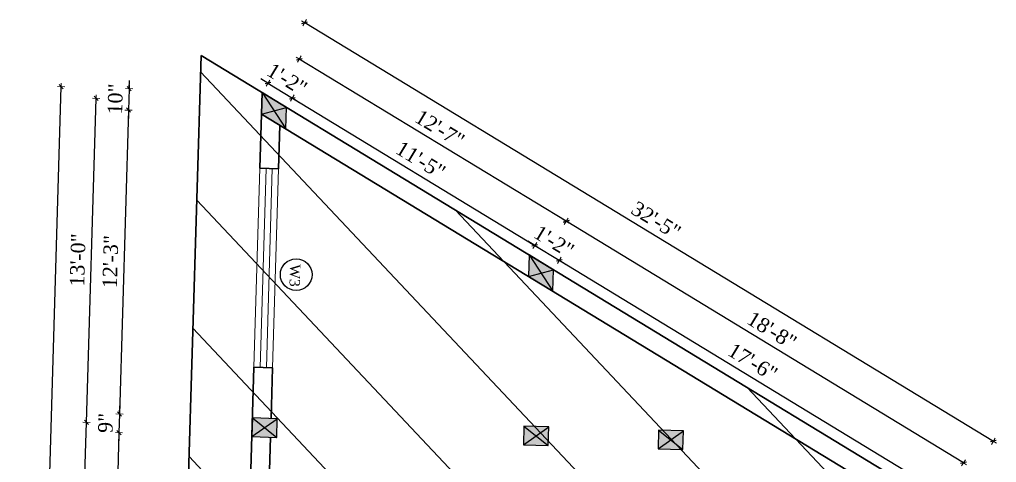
# Model space of a CAD drawing. Header units: inches. Extents: x 4069 to 291496, y -47643 to 12535.
# Drawn here: x 135669.2 to 136140.3, y -17264.2 to -17050.5 of the extents above; entities that cross this region are included whole.
import ezdxf

# ---------------------------------------------------------------- set-up
doc = ezdxf.new("R2010")
doc.units = ezdxf.units.IN
doc.header["$LTSCALE"] = 5
doc.header["$MEASUREMENT"] = 0
for name, color, linetype, lineweight in [('A-WALL', 7, 'Continuous', 9), ('Dimension', 7, 'Continuous', 18), ('Dw', 2, 'Continuous', 18)]:
    doc.layers.add(name, color=color, linetype=linetype, lineweight=lineweight)
doc.layers.add('dim line', color=7, linetype='Continuous', lineweight=15, true_color=0xfab2b2)
doc.layers.add('TEXT', color=6, linetype='Continuous')
doc.layers.add('WALL', color=7, linetype='Continuous')
doc.styles.add('ordinary', font='times.ttf')
doc.dimstyles.new('Copy of 96', dxfattribs={"dimtxt": 7, "dimasz": 4, "dimexe": 0.5, "dimexo": 0.5, "dimgap": 3, "dimtad": 1, "dimdec": 1, "dimzin": 11, "dimdsep": 46, "dimlunit": 4, "dimtxsty": 'ordinary', "dimblk": 'OBLIQUE', "dimcen": 0.09, "dimse1": 1, "dimse2": 1, "dimclrt": 6, "dimazin": 0, "dimtfac": 1, "dimtdec": 1, "dimtix": 1, "dimtmove": 2, "dimatfit": 3, "dimldrblk": 'leader', "dimfxl": 0.5, "dimfxlon": 1, "dimtolj": 1, "dimtzin": 0, "dimarcsym": 0})

# ---------------------------------------------------------------- blocks, each defined once
blk = doc.blocks.new('c2a')
at = {"color": 1, "ltscale": 5}
for p, q in [((18091.63, 4625.76), (18084.82, 4613.76)), ((18101.98, 4625.76), (18091.63, 4625.76)), ((18095.17, 4613.76), (18101.98, 4625.76)), ((18084.82, 4613.76), (18095.17, 4613.76))]:
    blk.add_line(p, q, dxfattribs=at)
blk = doc.blocks.new('oblique')
at = {"color": 0, "lineweight": -2}
blk.add_line((0.25, 0.25), (-0.25, -0.25), dxfattribs=at)
at = {"layer": 'dim line', "lineweight": 9}
for p, q in [((-0.4375, 0), (0.4375, 0)), ((0, 0.4375), (0, -0.4375))]:
    blk.add_line(p, q, dxfattribs=at)
blk = doc.blocks.new('*D3704')
at = {"layer": 'A-WALL', "color": 0, "lineweight": -2, "ltscale": 50, "transparency": 16777216}
blk.add_line((135696.98, -17394.75), (135701.46, -17244.81), dxfattribs=at)
at = {"layer": 'Defpoints', "color": 0, "ltscale": 50, "transparency": 16777216}
for p in [(135701.46, -17244.81), (135781.35, -17247.2), (135776.87, -17397.13)]:
    blk.add_point(p, dxfattribs=at)
at = {"layer": 'A-WALL', "color": 0, "lineweight": -2, "ltscale": 50, "transparency": 16777216, "xscale": 4, "yscale": 4, "zscale": 4}
for p, rotation in [((135701.46, -17244.81), 88.2899854288913), ((135696.98, -17394.75), 268.2899854288913)]:
    blk.add_blockref('oblique', p, dxfattribs=dict(at, rotation=rotation))
at = {"layer": 'A-WALL', "color": 6, "ltscale": 50, "transparency": 16777216, "insert": (135692.66, -17319.58), "char_height": 7, "attachment_point": 5, "rotation": 88.29, "style": 'ordinary'}
blk.add_mtext('\\A1;12\'-6"', dxfattribs=at)
blk = doc.blocks.new('_OBLIQUE')
at = {"color": 0, "linetype": 'ByBlock'}
blk.add_line((-0.5, -0.5), (0.5, 0.5), dxfattribs=at)
blk = doc.blocks.new('leader')
at = {"layer": 'Dimension'}
for p, q in [((0, -4.33), (0, 4.33)), ((-4.42, 0), (4.42, 0))]:
    blk.add_line(p, q, dxfattribs=at)
blk = doc.blocks.new('*D3705')
at = {"layer": 'A-WALL', "color": 0, "lineweight": -2, "ltscale": 50, "transparency": 16777216}
blk.add_line((135701.46, -17244.81), (135706.12, -17088.56), dxfattribs=at)
at = {"layer": 'Defpoints', "color": 0, "ltscale": 50, "transparency": 16777216}
for p in [(135706.12, -17088.56), (135786.01, -17090.94), (135781.35, -17247.2)]:
    blk.add_point(p, dxfattribs=at)
at = {"layer": 'A-WALL', "color": 0, "lineweight": -2, "ltscale": 50, "transparency": 16777216, "xscale": 4, "yscale": 4, "zscale": 4}
for p, rotation in [((135706.12, -17088.56), 88.2899854288913), ((135701.46, -17244.81), 268.2899854288913)]:
    blk.add_blockref('oblique', p, dxfattribs=dict(at, rotation=rotation))
at = {"layer": 'A-WALL', "color": 6, "ltscale": 50, "transparency": 16777216, "insert": (135697.23, -17166.49), "char_height": 7, "attachment_point": 5, "rotation": 88.29, "style": 'ordinary'}
blk.add_mtext('\\A1;13\'-0"', dxfattribs=at)
blk = doc.blocks.new('*D3706')
at = {"layer": 'A-WALL', "color": 0, "lineweight": -2, "ltscale": 50, "transparency": 16777216}
blk.add_line((135672.16, -17655.62), (135689.26, -17082.88), dxfattribs=at)
at = {"layer": 'Defpoints', "color": 0, "ltscale": 50, "transparency": 16777216}
for p in [(135689.26, -17082.88), (135786.17, -17085.77), (135769.07, -17658.52)]:
    blk.add_point(p, dxfattribs=at)
at = {"layer": 'A-WALL', "color": 0, "lineweight": -2, "ltscale": 50, "transparency": 16777216, "xscale": 4, "yscale": 4, "zscale": 4}
for p, rotation in [((135689.26, -17082.88), 88.2899854288913), ((135672.16, -17655.62), 268.2899854288913)]:
    blk.add_blockref('oblique', p, dxfattribs=dict(at, rotation=rotation))
at = {"layer": 'A-WALL', "color": 6, "ltscale": 50, "transparency": 16777216, "insert": (135674.14, -17369.05), "char_height": 7, "attachment_point": 5, "rotation": 88.29, "style": 'ordinary'}
blk.add_mtext('\\A1;47\'-9"', dxfattribs=at)
blk = doc.blocks.new('*D3707')
at = {"layer": 'A-WALL', "color": 0, "lineweight": -2, "ltscale": 50, "transparency": 16777216}
for p, q in [((135788.94, -17081.21), (135785.52, -17079.13)), ((135788.94, -17081.21), (135800.73, -17088.38)), ((135800.73, -17088.38), (135804.15, -17090.45))]:
    blk.add_line(p, q, dxfattribs=at)
at = {"layer": 'Defpoints', "color": 0, "ltscale": 50, "transparency": 16777216}
for p in [(135786.17, -17085.77), (135800.73, -17088.38), (135797.96, -17092.94)]:
    blk.add_point(p, dxfattribs=at)
at = {"layer": 'A-WALL', "color": 0, "lineweight": -2, "ltscale": 50, "transparency": 16777216, "xscale": 4, "yscale": 4, "zscale": 4}
for p, rotation in [((135788.94, -17081.21), 328.7014709224883), ((135800.73, -17088.38), 148.7014709224883)]:
    blk.add_blockref('oblique', p, dxfattribs=dict(at, rotation=rotation))
at = {"layer": 'A-WALL', "color": 6, "ltscale": 50, "transparency": 16777216, "insert": (135798.21, -17079.24), "char_height": 7, "attachment_point": 5, "rotation": 328.7015, "style": 'ordinary'}
blk.add_mtext('\\A1;1\'-2"', dxfattribs=at)
blk = doc.blocks.new('*D3708')
at = {"layer": 'A-WALL', "color": 0, "lineweight": -2, "ltscale": 50, "transparency": 16777216}
blk.add_line((135800.73, -17088.38), (135917.66, -17159.47), dxfattribs=at)
at = {"layer": 'Defpoints', "color": 0, "ltscale": 50, "transparency": 16777216}
for p in [(135797.96, -17092.94), (135917.66, -17159.47), (135914.89, -17164.03)]:
    blk.add_point(p, dxfattribs=at)
at = {"layer": 'A-WALL', "color": 0, "lineweight": -2, "ltscale": 50, "transparency": 16777216, "xscale": 4, "yscale": 4, "zscale": 4}
for p, rotation in [((135800.73, -17088.38), 148.7014709242138), ((135917.66, -17159.47), 328.7014709242138)]:
    blk.add_blockref('oblique', p, dxfattribs=dict(at, rotation=rotation))
at = {"layer": 'A-WALL', "color": 6, "ltscale": 50, "transparency": 16777216, "insert": (135862.61, -17118.31), "char_height": 7, "attachment_point": 5, "rotation": 328.7015, "style": 'ordinary'}
blk.add_mtext('\\A1;11\'-5"', dxfattribs=at)
blk = doc.blocks.new('*D3709')
at = {"layer": 'A-WALL', "color": 0, "lineweight": -2, "ltscale": 50, "transparency": 16777216}
for p, q in [((135917.66, -17159.47), (135914.25, -17157.39)), ((135917.66, -17159.47), (135929.46, -17166.63)), ((135929.46, -17166.63), (135932.87, -17168.71))]:
    blk.add_line(p, q, dxfattribs=at)
at = {"layer": 'Defpoints', "color": 0, "ltscale": 50, "transparency": 16777216}
for p in [(135914.89, -17164.03), (135929.46, -17166.63), (135926.68, -17171.2)]:
    blk.add_point(p, dxfattribs=at)
at = {"layer": 'A-WALL', "color": 0, "lineweight": -2, "ltscale": 50, "transparency": 16777216, "xscale": 4, "yscale": 4, "zscale": 4}
for p, rotation in [((135917.66, -17159.47), 328.7014709242138), ((135929.46, -17166.63), 148.7014709242138)]:
    blk.add_blockref('oblique', p, dxfattribs=dict(at, rotation=rotation))
at = {"layer": 'A-WALL', "color": 6, "ltscale": 50, "transparency": 16777216, "insert": (135926.94, -17157.5), "char_height": 7, "attachment_point": 5, "rotation": 328.7015, "style": 'ordinary'}
blk.add_mtext('\\A1;1\'-2"', dxfattribs=at)
blk = doc.blocks.new('*D3710')
at = {"layer": 'A-WALL', "color": 0, "lineweight": -2, "ltscale": 50, "transparency": 16777216}
blk.add_line((135929.46, -17166.63), (136109.27, -17275.96), dxfattribs=at)
at = {"layer": 'Defpoints', "color": 0, "ltscale": 50, "transparency": 16777216}
for p in [(135926.68, -17171.2), (136109.27, -17275.96), (136106.5, -17280.52)]:
    blk.add_point(p, dxfattribs=at)
at = {"layer": 'A-WALL', "color": 0, "lineweight": -2, "ltscale": 50, "transparency": 16777216, "xscale": 4, "yscale": 4, "zscale": 4}
for p, rotation in [((135929.46, -17166.63), 148.7014709242138), ((136109.27, -17275.96), 328.7014709242138)]:
    blk.add_blockref('oblique', p, dxfattribs=dict(at, rotation=rotation))
at = {"layer": 'A-WALL', "color": 6, "ltscale": 50, "transparency": 16777216, "insert": (136022.78, -17215.68), "char_height": 7, "attachment_point": 5, "rotation": 328.7015, "style": 'ordinary'}
blk.add_mtext('\\A1;17\'-6"', dxfattribs=at)
blk = doc.blocks.new('*D3712')
at = {"layer": 'A-WALL', "color": 0, "lineweight": -2, "ltscale": 50, "transparency": 16777216}
blk.add_line((136124.42, -17264.33), (135932.81, -17147.83), dxfattribs=at)
at = {"layer": 'Defpoints', "color": 0, "ltscale": 50, "transparency": 16777216}
for p in [(135932.81, -17147.83), (135920.78, -17167.62), (136112.39, -17284.11)]:
    blk.add_point(p, dxfattribs=at)
at = {"layer": 'A-WALL', "color": 0, "lineweight": -2, "ltscale": 50, "transparency": 16777216, "xscale": 4, "yscale": 4, "zscale": 4}
for p, rotation in [((135932.81, -17147.83), 148.7014709224112), ((136124.42, -17264.33), 328.7014709224112)]:
    blk.add_blockref('oblique', p, dxfattribs=dict(at, rotation=rotation))
at = {"layer": 'A-WALL', "color": 6, "ltscale": 50, "transparency": 16777216, "insert": (136032.02, -17200.47), "char_height": 7, "attachment_point": 5, "rotation": 328.7015, "style": 'ordinary'}
blk.add_mtext('\\A1;18\'-8"', dxfattribs=at)
blk = doc.blocks.new('*D3713')
at = {"layer": 'A-WALL', "color": 0, "lineweight": -2, "ltscale": 50, "transparency": 16777216}
blk.add_line((135932.81, -17147.83), (135804.09, -17069.57), dxfattribs=at)
at = {"layer": 'Defpoints', "color": 0, "ltscale": 50, "transparency": 16777216}
for p in [(135804.09, -17069.57), (135792.06, -17089.36), (135920.78, -17167.62)]:
    blk.add_point(p, dxfattribs=at)
at = {"layer": 'A-WALL', "color": 0, "lineweight": -2, "ltscale": 50, "transparency": 16777216, "xscale": 4, "yscale": 4, "zscale": 4}
for p, rotation in [((135804.09, -17069.57), 148.7014709242138), ((135932.81, -17147.83), 328.7014709242138)]:
    blk.add_blockref('oblique', p, dxfattribs=dict(at, rotation=rotation))
at = {"layer": 'A-WALL', "color": 6, "ltscale": 50, "transparency": 16777216, "insert": (135871.86, -17103.09), "char_height": 7, "attachment_point": 5, "rotation": 328.7015, "style": 'ordinary'}
blk.add_mtext('\\A1;12\'-7"', dxfattribs=at)
blk = doc.blocks.new('*D3714')
at = {"layer": 'A-WALL', "color": 0, "lineweight": -2, "ltscale": 50, "transparency": 16777216}
blk.add_line((135806.7, -17052), (136138.82, -17253.92), dxfattribs=at)
at = {"layer": 'Defpoints', "color": 0, "ltscale": 50, "transparency": 16777216}
for p in [(135786.17, -17085.77), (136138.82, -17253.92), (136118.29, -17287.69)]:
    blk.add_point(p, dxfattribs=at)
at = {"layer": 'A-WALL', "color": 0, "lineweight": -2, "ltscale": 50, "transparency": 16777216, "xscale": 4, "yscale": 4, "zscale": 4}
for p, rotation in [((135806.7, -17052), 148.7014709224075), ((136138.82, -17253.92), 328.7014709224075)]:
    blk.add_blockref('oblique', p, dxfattribs=dict(at, rotation=rotation))
at = {"layer": 'A-WALL', "color": 6, "ltscale": 50, "transparency": 16777216, "insert": (135976.17, -17147.35), "char_height": 7, "attachment_point": 5, "rotation": 328.7015, "style": 'ordinary'}
blk.add_mtext('\\A1;32\'-5"', dxfattribs=at)
blk = doc.blocks.new('*D3726')
at = {"layer": 'A-WALL', "color": 0, "lineweight": -2, "ltscale": 50, "transparency": 16777216}
for p, q in [((135722.07, -17083.86), (135721.76, -17094.2)), ((135722.07, -17083.86), (135722.19, -17079.86)), ((135721.76, -17094.2), (135721.64, -17098.2))]:
    blk.add_line(p, q, dxfattribs=at)
at = {"layer": 'Defpoints', "color": 0, "ltscale": 50, "transparency": 16777216}
for p in [(135786.17, -17085.77), (135721.76, -17094.2), (135785.86, -17096.12)]:
    blk.add_point(p, dxfattribs=at)
at = {"layer": 'A-WALL', "color": 0, "lineweight": -2, "ltscale": 50, "transparency": 16777216, "xscale": 4, "yscale": 4, "zscale": 4}
for p, rotation in [((135722.07, -17083.86), 268.2899854288913), ((135721.76, -17094.2), 88.2899854288913)]:
    blk.add_blockref('oblique', p, dxfattribs=dict(at, rotation=rotation))
at = {"layer": 'A-WALL', "color": 6, "ltscale": 50, "transparency": 16777216, "insert": (135715.36, -17088.83), "char_height": 7, "attachment_point": 5, "rotation": 88.29, "style": 'ordinary'}
blk.add_mtext('\\A1;10"', dxfattribs=at)
blk = doc.blocks.new('*D3727')
at = {"layer": 'A-WALL', "color": 0, "lineweight": -2, "ltscale": 50, "transparency": 16777216}
blk.add_line((135721.76, -17094.2), (135717.38, -17240.79), dxfattribs=at)
at = {"layer": 'Defpoints', "color": 0, "ltscale": 50, "transparency": 16777216}
for p in [(135785.86, -17096.12), (135717.38, -17240.79), (135781.48, -17242.7)]:
    blk.add_point(p, dxfattribs=at)
at = {"layer": 'A-WALL', "color": 0, "lineweight": -2, "ltscale": 50, "transparency": 16777216, "xscale": 4, "yscale": 4, "zscale": 4}
for p, rotation in [((135721.76, -17094.2), 88.28998542889127), ((135717.38, -17240.79), 268.2899854288913)]:
    blk.add_blockref('oblique', p, dxfattribs=dict(at, rotation=rotation))
at = {"layer": 'A-WALL', "color": 6, "ltscale": 50, "transparency": 16777216, "insert": (135713.01, -17167.3), "char_height": 7, "attachment_point": 5, "rotation": 88.29, "style": 'ordinary'}
blk.add_mtext('\\A1;12\'-3"', dxfattribs=at)
blk = doc.blocks.new('*D3728')
at = {"layer": 'A-WALL', "color": 0, "lineweight": -2, "ltscale": 50, "transparency": 16777216}
for p, q in [((135717.38, -17240.79), (135717.5, -17236.79)), ((135717.38, -17240.79), (135717.12, -17249.78)), ((135717.12, -17249.78), (135717, -17253.78))]:
    blk.add_line(p, q, dxfattribs=at)
at = {"layer": 'Defpoints', "color": 0, "ltscale": 50, "transparency": 16777216}
for p in [(135781.48, -17242.7), (135717.12, -17249.78), (135781.21, -17251.7)]:
    blk.add_point(p, dxfattribs=at)
at = {"layer": 'A-WALL', "color": 0, "lineweight": -2, "ltscale": 50, "transparency": 16777216, "xscale": 4, "yscale": 4, "zscale": 4}
for p, rotation in [((135717.38, -17240.79), 268.2899854288913), ((135717.12, -17249.78), 88.2899854288913)]:
    blk.add_blockref('oblique', p, dxfattribs=dict(at, rotation=rotation))
at = {"layer": 'A-WALL', "color": 6, "ltscale": 50, "transparency": 16777216, "insert": (135710.68, -17245.09), "char_height": 7, "attachment_point": 5, "rotation": 88.29, "style": 'ordinary'}
blk.add_mtext('\\A1;9"', dxfattribs=at)
blk = doc.blocks.new('*D3729')
at = {"layer": 'A-WALL', "color": 0, "lineweight": -2, "ltscale": 50, "transparency": 16777216}
blk.add_line((135717.12, -17249.78), (135712.91, -17390.72), dxfattribs=at)
at = {"layer": 'Defpoints', "color": 0, "ltscale": 50, "transparency": 16777216}
for p in [(135781.21, -17251.7), (135712.91, -17390.72), (135777.01, -17392.63)]:
    blk.add_point(p, dxfattribs=at)
at = {"layer": 'A-WALL', "color": 0, "lineweight": -2, "ltscale": 50, "transparency": 16777216, "xscale": 4, "yscale": 4, "zscale": 4}
for p, rotation in [((135717.12, -17249.78), 88.28998542889127), ((135712.91, -17390.72), 268.2899854288913)]:
    blk.add_blockref('oblique', p, dxfattribs=dict(at, rotation=rotation))
at = {"layer": 'A-WALL', "color": 6, "ltscale": 50, "transparency": 16777216, "insert": (135708.44, -17320.06), "char_height": 7, "attachment_point": 5, "rotation": 88.29, "style": 'ordinary'}
blk.add_mtext('\\A1;11\'-9"', dxfattribs=at)

msp = doc.modelspace()

# ---------------------------------------------------------------- hatches: boundary and pattern name
at = {"layer": 'WALL', "linetype": 'ByBlock', "ltscale": 5, "true_color": 0xf8991e}
h = msp.add_hatch(dxfattribs=at)
h.set_pattern_fill('ANSI31', color=30, scale=350, angle=268.2899854)
h.set_pattern_definition([(313.29, (138587.713, -9872.655), (31.8453, 29.99899), [])])
h.paths.add_polyline_path([(135756.6886, -17067.84895), (136135.97627, -17298.44614), (136124.97485, -17666.95059), (135739.08141, -17657.6206)])
h = msp.add_hatch(color=30, dxfattribs=at)
h.dxf.hatch_style = 1
h.paths.add_polyline_path([(135791.90816, -17094.52795), (135785.85807, -17096.11606), (135797.6494, -17103.28489)])
h.paths.add_polyline_path([(135791.90816, -17094.52795), (135797.6494, -17103.28489), (135797.95824, -17092.93984)])
h.paths.add_polyline_path([(135797.95824, -17092.93984), (135786.16692, -17085.77101), (135791.90816, -17094.52795)])
h.paths.add_polyline_path([(135791.90816, -17094.52795), (135786.16692, -17085.77101), (135785.85807, -17096.11606)])
h = msp.add_hatch(color=30, dxfattribs=at)
h.dxf.hatch_style = 1
h.paths.add_polyline_path([(135920.63014, -17172.78762), (135914.58006, -17174.37573), (135926.37138, -17181.54455)])
h.paths.add_polyline_path([(135920.63014, -17172.78762), (135926.37138, -17181.54455), (135926.68023, -17171.1995)])
h.paths.add_polyline_path([(135926.68023, -17171.1995), (135914.8889, -17164.03068), (135920.63014, -17172.78762)])
h.paths.add_polyline_path([(135920.63014, -17172.78762), (135914.8889, -17164.03068), (135914.58006, -17174.37573)])
h = msp.add_hatch(color=30, dxfattribs=at)
h.dxf.hatch_style = 1
h.paths.add_polyline_path([(135787.34493, -17247.37805), (135781.48189, -17242.70101), (135781.21332, -17251.697)])
h.paths.add_polyline_path([(135781.21332, -17251.697), (135793.20798, -17252.05509), (135787.34493, -17247.37805)])
h.paths.add_polyline_path([(135787.34493, -17247.37805), (135793.20798, -17252.05509), (135793.47655, -17243.0591)])
h.paths.add_polyline_path([(135793.47655, -17243.0591), (135781.48189, -17242.70101), (135787.34493, -17247.37805)])
h = msp.add_hatch(color=30, dxfattribs=at)
h.dxf.hatch_style = 1
h.paths.add_polyline_path([(135918.28659, -17251.28722), (135912.42355, -17246.61018), (135912.15498, -17255.60617)])
h.paths.add_polyline_path([(135912.15498, -17255.60617), (135924.14964, -17255.96426), (135918.28659, -17251.28722)])
h.paths.add_polyline_path([(135918.28659, -17251.28722), (135924.14964, -17255.96426), (135924.41821, -17246.96827)])
h.paths.add_polyline_path([(135924.41821, -17246.96827), (135912.42355, -17246.61018), (135918.28659, -17251.28722)])
h = msp.add_hatch(color=30, dxfattribs=at)
h.dxf.hatch_style = 1
h.paths.add_polyline_path([(135983.25765, -17253.22688), (135977.3946, -17248.54984), (135977.12603, -17257.54583)])
h.paths.add_polyline_path([(135977.12603, -17257.54583), (135989.12069, -17257.90392), (135983.25765, -17253.22688)])
h.paths.add_polyline_path([(135983.25765, -17253.22688), (135989.12069, -17257.90392), (135989.38926, -17248.90793)])
h.paths.add_polyline_path([(135989.38926, -17248.90793), (135977.3946, -17248.54984), (135983.25765, -17253.22688)])

# ---------------------------------------------------------------- linework, layer by layer
at = {"color": 1, "ltscale": 5}
for p, q in [((135786.16692, -17085.77101), (135797.6494, -17103.28489)), ((135785.85807, -17096.11606), (135797.95824, -17092.93984)), ((135914.8889, -17164.03068), (135926.37138, -17181.54455)), ((135914.58006, -17174.37573), (135926.68023, -17171.1995)), ((135781.21332, -17251.697), (135793.47655, -17243.0591)), ((135781.48189, -17242.70101), (135793.20798, -17252.05509)), ((135912.15498, -17255.60617), (135924.41821, -17246.96827)), ((135912.42355, -17246.61018), (135924.14964, -17255.96426)), ((135977.12603, -17257.54583), (135989.38926, -17248.90793)), ((135977.3946, -17248.54984), (135989.12069, -17257.90392))]:
    msp.add_line(p, q, dxfattribs=at)
at = {"layer": 'A-WALL', "lineweight": 30}
for p, q in [((135756.6886, -17067.84895), (135739.0759, -17657.80504)), ((135756.6886, -17067.84895), (136135.97627, -17298.44614)), ((135786.16692, -17085.77101), (135785.07772, -17122.25476)), ((135785.85807, -17096.11606), (136117.98044, -17298.03795)), ((135794.70157, -17101.49268), (135794.07371, -17122.52333)), ((135785.07772, -17122.25476), (135794.07371, -17122.52333)), ((135782.21299, -17218.21201), (135780.57174, -17273.18751)), ((135782.21299, -17218.21201), (135791.20898, -17218.48057)), ((135791.20898, -17218.48057), (135790.47788, -17242.96958)), ((135790.20931, -17251.96557), (135789.56773, -17273.45608))]:
    msp.add_line(p, q, dxfattribs=at)
at = {"layer": 'Dw', "color": 3}
for p, q in [((135785.07772, -17122.25476), (135782.21299, -17218.21201)), ((135785.21165, -17218.30153), (135788.07639, -17122.34428)), ((135788.21032, -17218.39105), (135791.07505, -17122.4338)), ((135794.07371, -17122.52333), (135791.20898, -17218.48057))]:
    msp.add_line(p, q, dxfattribs=at)
at = {"layer": 'TEXT'}
msp.add_circle((135802.57941, -17173.54696), 7.64038, dxfattribs=at)
at = {"layer": 'WALL', "color": 2, "linetype": 'ByBlock', "ltscale": 5}
for points in [[(135786.16692, -17085.77101), (135785.85807, -17096.11606), (135797.6494, -17103.28489), (135797.95824, -17092.93984)], [(135914.8889, -17164.03068), (135914.58006, -17174.37573), (135926.37138, -17181.54455), (135926.68023, -17171.1995)], [(135781.48189, -17242.70101), (135781.21332, -17251.697), (135793.20798, -17252.05509), (135793.47655, -17243.0591)], [(135912.42355, -17246.61018), (135912.15498, -17255.60617), (135924.14964, -17255.96426), (135924.41821, -17246.96827)], [(135977.3946, -17248.54984), (135977.12603, -17257.54583), (135989.12069, -17257.90392), (135989.38926, -17248.90793)]]:
    msp.add_lwpolyline(points, close=True, dxfattribs=at)

# ---------------------------------------------------------------- block references
at = {"layer": 'WALL', "color": 2, "linetype": 'ByBlock', "ltscale": 5, "rotation": 268.2899854281387}
for p in [(131714.13069, 1128.67328), (131842.85268, 1050.41361)]:
    msp.add_blockref('c2a', p, dxfattribs=at)

# ---------------------------------------------------------------- texts
at = {"layer": 'TEXT', "style": 'ordinary'}
msp.add_text('W3', height=5, rotation=268.2903735, dxfattribs=at).set_placement((135799.66685, -17168.42477))

# ---------------------------------------------------------------- dimensions: what is measured, and where the dimension line sits
at = {"layer": 'A-WALL', "ltscale": 50}
for p1, p2, distance, picture, middle in [((135786.16692, -17085.77101), (136118.28928, -17287.6929), 39.52759, '*D3714', (135976.17077, -17147.35091)), ((135786.16692, -17085.77101), (135797.95824, -17092.93984), 5.34192, '*D3707', (135798.21442, -17079.23683)), ((136112.39362, -17284.10849), (135920.78456, -17167.61509), -23.15088, '*D3712', (136032.0241, -17200.47419))]:
    dim = msp.add_aligned_dim(p1=p1, p2=p2, distance=distance, dimstyle='Copy of 96', override={"dimdec": 0, "dimblk": 'oblique', "dimtdec": 0, "dimarcsym": 1}, dxfattribs=at)
    dim.commit()
    dim.dimension.update_dxf_attribs({"geometry": picture, "text_midpoint": middle})
for base, p1, p2, angle, picture, middle in [((135804.0894, -17069.57364), (135920.78456, -17167.61509), (135792.06258, -17089.35543), 328.7014709, '*D3713', (135871.86382, -17103.08903)), ((135689.25737, -17082.87785), (135769.06805, -17658.51583), (135786.16692, -17085.77101), 268.2899854, '*D3706', (135674.14021, -17369.05419)), ((135721.75978, -17094.20246), (135786.16692, -17085.77101), (135785.85807, -17096.11606), 268.2899854, '*D3726', (135715.35656, -17088.83416)), ((135706.12058, -17088.55842), (135781.34761, -17247.19901), (135786.01249, -17090.94354), 268.2899854, '*D3705', (135697.23049, -17166.49039)), ((135917.66401, -17159.46616), (135797.95824, -17092.93984), (135914.8889, -17164.03068), 148.7014709, '*D3708', (135862.60688, -17118.31492)), ((135717.3836, -17240.7874), (135785.85807, -17096.11606), (135781.48189, -17242.70101), 268.2899854, '*D3727', (135713.01405, -17167.29916)), ((135929.45534, -17166.63498), (135914.8889, -17164.03068), (135926.68023, -17171.1995), 148.7014709, '*D3709', (135926.93641, -17157.4965)), ((136109.27307, -17275.95955), (135926.68023, -17171.1995), (136106.49796, -17280.52407), 148.7014709, '*D3710', (136022.77764, -17215.68282)), ((135717.11503, -17249.7834), (135781.48189, -17242.70101), (135781.21332, -17251.697), 268.2899854, '*D3728', (135710.68159, -17245.08933)), ((135701.45569, -17244.81389), (135776.87146, -17397.1322), (135781.34761, -17247.19901), 268.2899854, '*D3704', (135692.65997, -17319.58472)), ((135712.90746, -17390.7206), (135781.21332, -17251.697), (135777.00575, -17392.63421), 268.2899854, '*D3729', (135708.44351, -17320.05592))]:
    dim = msp.add_linear_dim(base=base, p1=p1, p2=p2, angle=angle, dimstyle='Copy of 96', override={"dimdec": 0, "dimblk": 'oblique', "dimtdec": 0, "dimarcsym": 1}, dxfattribs=at)
    dim.commit()
    dim.dimension.update_dxf_attribs({"geometry": picture, "text_midpoint": middle})

doc.saveas('drawing.dxf')
